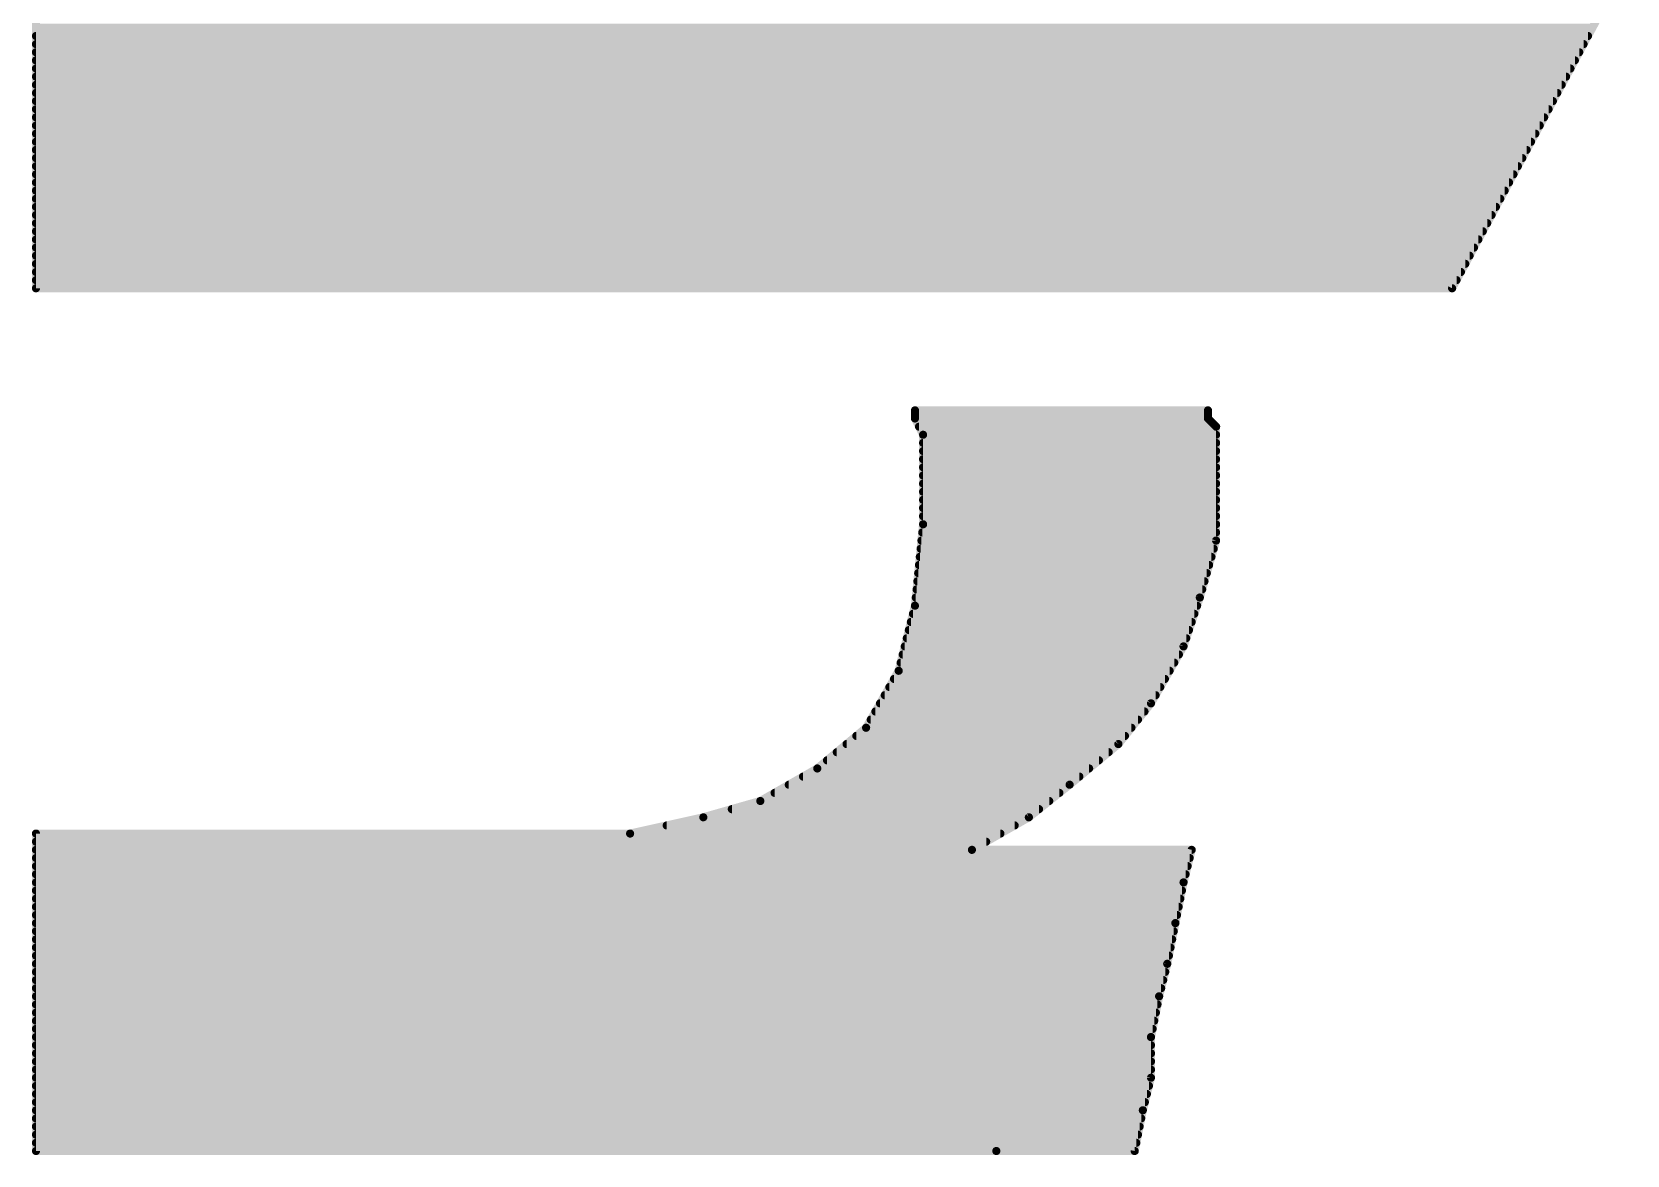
# Model space of a CAD drawing. Extents: x -16 to 96, y -18 to 53.
# Drawn here: x 40.305 to 42.265, y 25.315 to 26.695 of the extents above; entities that cross this region are included whole.
import ezdxf

# ---------------------------------------------------------------- set-up
doc = ezdxf.new("R2010")
doc.units = 0
doc.layers.add('22', color=40, linetype='CONTINUOUS')

msp = doc.modelspace()

# ---------------------------------------------------------------- linework, layer by layer
at = {"layer": '22', "const_width": 0.01}
for points in [[(40.31, 26.77), (40.31, 26.38)], [(42.05, 26.38), (42.26, 26.77)], [(40.31, 26.7), (42.2223, 26.7)], [(40.31, 26.69), (42.2169, 26.69)], [(40.31, 26.68), (42.2115, 26.68)], [(40.31, 26.67), (42.2062, 26.67)], [(40.31, 26.66), (42.2008, 26.66)], [(40.31, 26.65), (42.1954, 26.65)], [(40.31, 26.64), (42.19, 26.64)], [(40.31, 26.63), (42.1846, 26.63)], [(40.31, 26.62), (42.1792, 26.62)], [(40.31, 26.61), (42.1738, 26.61)], [(40.31, 26.6), (42.1685, 26.6)], [(40.31, 26.59), (42.1631, 26.59)], [(40.31, 26.58), (42.1577, 26.58)], [(40.31, 26.57), (42.1523, 26.57)], [(40.31, 26.56), (42.1469, 26.56)], [(40.31, 26.55), (42.1415, 26.55)], [(40.31, 26.54), (42.1362, 26.54)], [(40.31, 26.53), (42.1308, 26.53)], [(40.31, 26.52), (42.1254, 26.52)], [(40.31, 26.51), (42.12, 26.51)], [(40.31, 26.5), (42.1146, 26.5)], [(40.31, 26.49), (42.1092, 26.49)], [(40.31, 26.48), (42.1038, 26.48)], [(40.31, 26.47), (42.0985, 26.47)], [(40.31, 26.46), (42.0931, 26.46)], [(40.31, 26.45), (42.0877, 26.45)], [(40.31, 26.44), (42.0823, 26.44)], [(40.31, 26.43), (42.0769, 26.43)], [(40.31, 26.42), (42.0715, 26.42)], [(40.31, 26.41), (42.0662, 26.41)], [(40.31, 26.4), (42.0608, 26.4)], [(40.31, 26.39), (42.0554, 26.39)], [(40.31, 26.38), (42.05, 26.38)], [(40.31, 26.38), (42.05, 26.38)], [(41.75, 26.23), (41.39, 26.23)], [(41.39, 26.23), (41.39, 26.22)], [(41.39, 26.22), (41.4, 26.2)], [(41.39, 26.22), (41.75, 26.22)], [(41.75, 26.22), (41.75, 26.23)], [(41.76, 26.21), (41.75, 26.22)], [(41.395, 26.21), (41.76, 26.21)], [(41.76, 26.07), (41.76, 26.21)], [(41.4, 26.2), (41.4, 26.09)], [(41.4, 26.2), (41.76, 26.2)], [(41.4, 26.19), (41.76, 26.19)], [(41.4, 26.18), (41.76, 26.18)], [(41.4, 26.17), (41.76, 26.17)], [(41.4, 26.16), (41.76, 26.16)], [(41.4, 26.15), (41.76, 26.15)], [(41.4, 26.14), (41.76, 26.14)], [(41.4, 26.13), (41.76, 26.13)], [(41.4, 26.12), (41.76, 26.12)], [(41.4, 26.11), (41.76, 26.11)], [(41.4, 26.09), (41.39, 25.99)], [(41.4, 26.1), (41.76, 26.1)], [(41.4, 26.09), (41.76, 26.09)], [(41.398, 26.07), (41.76, 26.07)], [(41.399, 26.08), (41.76, 26.08)], [(41.74, 26), (41.76, 26.07)], [(41.396, 26.05), (41.7543, 26.05)], [(41.397, 26.06), (41.7571, 26.06)], [(41.394, 26.03), (41.7486, 26.03)], [(41.395, 26.04), (41.7514, 26.04)], [(41.392, 26.01), (41.7429, 26.01)], [(41.393, 26.02), (41.7457, 26.02)], [(41.39, 25.99), (41.37, 25.91)], [(41.39, 25.99), (41.7367, 25.99)], [(41.391, 26), (41.74, 26)], [(41.72, 25.94), (41.74, 26)], [(41.385, 25.97), (41.73, 25.97)], [(41.3875, 25.98), (41.7333, 25.98)], [(41.38, 25.95), (41.7233, 25.95)], [(41.3825, 25.96), (41.7267, 25.96)], [(41.375, 25.93), (41.7143, 25.93)], [(41.3775, 25.94), (41.72, 25.94)], [(41.68, 25.87), (41.72, 25.94)], [(41.37, 25.91), (41.33, 25.84)], [(41.37, 25.91), (41.7029, 25.91)], [(41.3725, 25.92), (41.7086, 25.92)], [(41.3586, 25.89), (41.6914, 25.89)], [(41.3643, 25.9), (41.6971, 25.9)], [(41.3471, 25.87), (41.68, 25.87)], [(41.3529, 25.88), (41.6857, 25.88)], [(41.64, 25.82), (41.68, 25.87)], [(41.3357, 25.85), (41.664, 25.85)], [(41.3414, 25.86), (41.672, 25.86)], [(41.33, 25.84), (41.27, 25.79)], [(41.318, 25.83), (41.648, 25.83)], [(41.33, 25.84), (41.656, 25.84)], [(41.294, 25.81), (41.628, 25.81)], [(41.306, 25.82), (41.64, 25.82)], [(41.58, 25.77), (41.64, 25.82)], [(41.27, 25.79), (41.2, 25.75)], [(41.27, 25.79), (41.604, 25.79)], [(41.282, 25.8), (41.616, 25.8)], [(41.235, 25.77), (41.58, 25.77)], [(41.2525, 25.78), (41.592, 25.78)], [(41.53, 25.73), (41.58, 25.77)], [(41.2, 25.75), (41.13, 25.73)], [(41.2, 25.75), (41.555, 25.75)], [(41.2175, 25.76), (41.5675, 25.76)], [(41.13, 25.73), (41.04, 25.71)], [(41.13, 25.73), (41.53, 25.73)], [(41.165, 25.74), (41.5425, 25.74)], [(41.46, 25.69), (41.53, 25.73)], [(41.085, 25.72), (41.5125, 25.72)], [(41.04, 25.71), (40.31, 25.71)], [(40.31, 25.71), (40.31, 25.32)], [(40.31, 25.7), (41.4775, 25.7)], [(41.04, 25.71), (41.495, 25.71)], [(40.31, 25.69), (41.46, 25.69)], [(40.31, 25.68), (41.7275, 25.68)], [(41.73, 25.69), (41.46, 25.69)], [(41.72, 25.65), (41.73, 25.69)], [(40.31, 25.67), (41.725, 25.67)], [(40.31, 25.66), (41.7225, 25.66)], [(40.31, 25.65), (41.72, 25.65)], [(40.31, 25.64), (41.718, 25.64)], [(41.71, 25.6), (41.72, 25.65)], [(40.31, 25.63), (41.716, 25.63)], [(40.31, 25.62), (41.714, 25.62)], [(40.31, 25.61), (41.712, 25.61)], [(40.31, 25.6), (41.71, 25.6)], [(41.7, 25.55), (41.71, 25.6)], [(40.31, 25.59), (41.708, 25.59)], [(40.31, 25.58), (41.706, 25.58)], [(40.31, 25.57), (41.704, 25.57)], [(40.31, 25.56), (41.702, 25.56)], [(40.31, 25.55), (41.7, 25.55)], [(40.31, 25.54), (41.6975, 25.54)], [(41.69, 25.51), (41.7, 25.55)], [(40.31, 25.53), (41.695, 25.53)], [(40.31, 25.52), (41.6925, 25.52)], [(40.31, 25.51), (41.69, 25.51)], [(40.31, 25.5), (41.688, 25.5)], [(41.68, 25.46), (41.69, 25.51)], [(40.31, 25.49), (41.686, 25.49)], [(40.31, 25.48), (41.684, 25.48)], [(40.31, 25.47), (41.682, 25.47)], [(40.31, 25.46), (41.68, 25.46)], [(41.68, 25.41), (41.68, 25.46)], [(40.31, 25.45), (41.68, 25.45)], [(40.31, 25.44), (41.68, 25.44)], [(40.31, 25.43), (41.68, 25.43)], [(40.31, 25.42), (41.68, 25.42)], [(40.31, 25.41), (41.68, 25.41)], [(40.31, 25.4), (41.6775, 25.4)], [(41.67, 25.37), (41.68, 25.41)], [(40.31, 25.39), (41.675, 25.39)], [(40.31, 25.38), (41.6725, 25.38)], [(40.31, 25.37), (41.67, 25.37)], [(40.31, 25.36), (41.668, 25.36)], [(41.66, 25.32), (41.67, 25.37)], [(40.31, 25.35), (41.666, 25.35)], [(40.31, 25.34), (41.664, 25.34)], [(40.31, 25.33), (41.662, 25.33)], [(40.31, 25.32), (41.49, 25.32)], [(40.31, 25.32), (41.66, 25.32)], [(41.49, 25.32), (41.66, 25.32)]]:
    msp.add_lwpolyline(points, dxfattribs=at)
at = {"layer": '22', "const_width": 0.005}
for points in [[(40.31, 26.6925, 1), (40.31, 26.6875)], [(40.31, 26.6825, 1), (40.31, 26.6775)], [(42.2115, 26.6775, 1), (42.2115, 26.6825)], [(42.2169, 26.6875, 1), (42.2169, 26.6925)], [(40.31, 26.6725, 1), (40.31, 26.6675)], [(40.31, 26.6625, 1), (40.31, 26.6575)], [(42.2008, 26.6575, 1), (42.2008, 26.6625)], [(42.2062, 26.6675, 1), (42.2062, 26.6725)], [(40.31, 26.6525, 1), (40.31, 26.6475)], [(40.31, 26.6425, 1), (40.31, 26.6375)], [(42.19, 26.6375, 1), (42.19, 26.6425)], [(42.1954, 26.6475, 1), (42.1954, 26.6525)], [(40.31, 26.6325, 1), (40.31, 26.6275)], [(40.31, 26.6225, 1), (40.31, 26.6175)], [(42.1792, 26.6175, 1), (42.1792, 26.6225)], [(42.1846, 26.6275, 1), (42.1846, 26.6325)], [(40.31, 26.6125, 1), (40.31, 26.6075)], [(40.31, 26.6025, 1), (40.31, 26.5975)], [(42.1685, 26.5975, 1), (42.1685, 26.6025)], [(42.1738, 26.6075, 1), (42.1738, 26.6125)], [(40.31, 26.5925, 1), (40.31, 26.5875)], [(40.31, 26.5825, 1), (40.31, 26.5775)], [(42.1577, 26.5775, 1), (42.1577, 26.5825)], [(42.1631, 26.5875, 1), (42.1631, 26.5925)], [(40.31, 26.5725, 1), (40.31, 26.5675)], [(40.31, 26.5625, 1), (40.31, 26.5575)], [(42.1469, 26.5575, 1), (42.1469, 26.5625)], [(42.1523, 26.5675, 1), (42.1523, 26.5725)], [(40.31, 26.5525, 1), (40.31, 26.5475)], [(40.31, 26.5425, 1), (40.31, 26.5375)], [(42.1362, 26.5375, 1), (42.1362, 26.5425)], [(42.1415, 26.5475, 1), (42.1415, 26.5525)], [(40.31, 26.5325, 1), (40.31, 26.5275)], [(40.31, 26.5225, 1), (40.31, 26.5175)], [(42.1254, 26.5175, 1), (42.1254, 26.5225)], [(42.1308, 26.5275, 1), (42.1308, 26.5325)], [(40.31, 26.5125, 1), (40.31, 26.5075)], [(40.31, 26.5025, 1), (40.31, 26.4975)], [(42.1146, 26.4975, 1), (42.1146, 26.5025)], [(42.12, 26.5075, 1), (42.12, 26.5125)], [(40.31, 26.4925, 1), (40.31, 26.4875)], [(40.31, 26.4825, 1), (40.31, 26.4775)], [(42.1038, 26.4775, 1), (42.1038, 26.4825)], [(42.1092, 26.4875, 1), (42.1092, 26.4925)], [(40.31, 26.4725, 1), (40.31, 26.4675)], [(40.31, 26.4625, 1), (40.31, 26.4575)], [(42.0931, 26.4575, 1), (42.0931, 26.4625)], [(42.0985, 26.4675, 1), (42.0985, 26.4725)], [(40.31, 26.4525, 1), (40.31, 26.4475)], [(40.31, 26.4425, 1), (40.31, 26.4375)], [(42.0823, 26.4375, 1), (42.0823, 26.4425)], [(42.0877, 26.4475, 1), (42.0877, 26.4525)], [(40.31, 26.4325, 1), (40.31, 26.4275)], [(40.31, 26.4225, 1), (40.31, 26.4175)], [(42.0715, 26.4175, 1), (42.0715, 26.4225)], [(42.0769, 26.4275, 1), (42.0769, 26.4325)], [(40.31, 26.4125, 1), (40.31, 26.4075)], [(40.31, 26.4025, 1), (40.31, 26.3975)], [(42.0608, 26.3975, 1), (42.0608, 26.4025)], [(42.0662, 26.4075, 1), (42.0662, 26.4125)], [(40.31, 26.3925, 1), (40.31, 26.3875)], [(40.31, 26.3825, 1), (40.31, 26.3775)], [(40.31, 26.3825, 1), (40.31, 26.3775)], [(40.3075, 26.38, 1), (40.3125, 26.38)], [(42.0478, 26.3812, 1), (42.0522, 26.3788)], [(42.05, 26.3775, 1), (42.05, 26.3825)], [(42.05, 26.3775, 1), (42.05, 26.3825)], [(42.0554, 26.3875, 1), (42.0554, 26.3925)], [(41.39, 26.2325, 1), (41.39, 26.2275)], [(41.3925, 26.23, 1), (41.3875, 26.23)], [(41.3922, 26.2211, 1), (41.3878, 26.2189)], [(41.39, 26.2225, 1), (41.39, 26.2175)], [(41.7525, 26.23, 1), (41.7475, 26.23)], [(41.7518, 26.2218, 1), (41.7482, 26.2182)], [(41.75, 26.2275, 1), (41.75, 26.2325)], [(41.75, 26.2175, 1), (41.75, 26.2225)], [(41.3875, 26.22, 1), (41.3925, 26.22)], [(41.395, 26.2125, 1), (41.395, 26.2075)], [(41.7475, 26.22, 1), (41.7525, 26.22)], [(41.7625, 26.21, 1), (41.7575, 26.21)], [(41.7582, 26.2082, 1), (41.7618, 26.2118)], [(41.76, 26.2075, 1), (41.76, 26.2125)], [(41.4025, 26.2, 1), (41.3975, 26.2)], [(41.4, 26.2025, 1), (41.4, 26.1975)], [(41.4, 26.1925, 1), (41.4, 26.1875)], [(41.3978, 26.1989, 1), (41.4022, 26.2011)], [(41.76, 26.1975, 1), (41.76, 26.2025)], [(41.76, 26.1875, 1), (41.76, 26.1925)], [(41.4, 26.1825, 1), (41.4, 26.1775)], [(41.4, 26.1725, 1), (41.4, 26.1675)], [(41.76, 26.1775, 1), (41.76, 26.1825)], [(41.76, 26.1675, 1), (41.76, 26.1725)], [(41.4, 26.1625, 1), (41.4, 26.1575)], [(41.4, 26.1525, 1), (41.4, 26.1475)], [(41.76, 26.1575, 1), (41.76, 26.1625)], [(41.76, 26.1475, 1), (41.76, 26.1525)], [(41.4, 26.1425, 1), (41.4, 26.1375)], [(41.4, 26.1325, 1), (41.4, 26.1275)], [(41.76, 26.1375, 1), (41.76, 26.1425)], [(41.76, 26.1275, 1), (41.76, 26.1325)], [(41.4, 26.1225, 1), (41.4, 26.1175)], [(41.4, 26.1125, 1), (41.4, 26.1075)], [(41.76, 26.1175, 1), (41.76, 26.1225)], [(41.76, 26.1075, 1), (41.76, 26.1125)], [(41.4, 26.1025, 1), (41.4, 26.0975)], [(41.4025, 26.0898, 1), (41.3975, 26.0902)], [(41.4, 26.0925, 1), (41.4, 26.0875)], [(41.3975, 26.09, 1), (41.4025, 26.09)], [(41.76, 26.0975, 1), (41.76, 26.1025)], [(41.76, 26.0875, 1), (41.76, 26.0925)], [(41.398, 26.0725, 1), (41.398, 26.0675)], [(41.399, 26.0825, 1), (41.399, 26.0775)], [(41.7575, 26.07, 1), (41.7625, 26.07)], [(41.7624, 26.0693, 1), (41.7576, 26.0707)], [(41.76, 26.0775, 1), (41.76, 26.0825)], [(41.76, 26.0675, 1), (41.76, 26.0725)], [(41.396, 26.0525, 1), (41.396, 26.0475)], [(41.397, 26.0625, 1), (41.397, 26.0575)], [(41.7543, 26.0475, 1), (41.7543, 26.0525)], [(41.7571, 26.0575, 1), (41.7571, 26.0625)], [(41.394, 26.0325, 1), (41.394, 26.0275)], [(41.395, 26.0425, 1), (41.395, 26.0375)], [(41.7486, 26.0275, 1), (41.7486, 26.0325)], [(41.7514, 26.0375, 1), (41.7514, 26.0425)], [(41.392, 26.0125, 1), (41.392, 26.0075)], [(41.393, 26.0225, 1), (41.393, 26.0175)], [(41.7429, 26.0075, 1), (41.7429, 26.0125)], [(41.7457, 26.0175, 1), (41.7457, 26.0225)], [(41.39, 25.9925, 1), (41.39, 25.9875)], [(41.3875, 25.9902, 1), (41.3925, 25.9898)], [(41.3924, 25.9894, 1), (41.3876, 25.9906)], [(41.391, 26.0025, 1), (41.391, 25.9975)], [(41.7367, 25.9875, 1), (41.7367, 25.9925)], [(41.7376, 26.0007, 1), (41.7424, 25.9993)], [(41.7424, 25.9992, 1), (41.7376, 26.0008)], [(41.74, 25.9975, 1), (41.74, 26.0025)], [(41.385, 25.9725, 1), (41.385, 25.9675)], [(41.3875, 25.9825, 1), (41.3875, 25.9775)], [(41.73, 25.9675, 1), (41.73, 25.9725)], [(41.7333, 25.9775, 1), (41.7333, 25.9825)], [(41.38, 25.9525, 1), (41.38, 25.9475)], [(41.3825, 25.9625, 1), (41.3825, 25.9575)], [(41.7233, 25.9475, 1), (41.7233, 25.9525)], [(41.7267, 25.9575, 1), (41.7267, 25.9625)], [(41.375, 25.9325, 1), (41.375, 25.9275)], [(41.3775, 25.9425, 1), (41.3775, 25.9375)], [(41.7143, 25.9275, 1), (41.7143, 25.9325)], [(41.7176, 25.9408, 1), (41.7224, 25.9392)], [(41.7222, 25.9388, 1), (41.7178, 25.9412)], [(41.72, 25.9375, 1), (41.72, 25.9425)], [(41.37, 25.9125, 1), (41.37, 25.9075)], [(41.3676, 25.9106, 1), (41.3724, 25.9094)], [(41.3722, 25.9088, 1), (41.3678, 25.9112)], [(41.3725, 25.9225, 1), (41.3725, 25.9175)], [(41.7029, 25.9075, 1), (41.7029, 25.9125)], [(41.7086, 25.9175, 1), (41.7086, 25.9225)], [(41.3586, 25.8925, 1), (41.3586, 25.8875)], [(41.3643, 25.9025, 1), (41.3643, 25.8975)], [(41.6914, 25.8875, 1), (41.6914, 25.8925)], [(41.6971, 25.8975, 1), (41.6971, 25.9025)], [(41.3471, 25.8725, 1), (41.3471, 25.8675)], [(41.3529, 25.8825, 1), (41.3529, 25.8775)], [(41.6778, 25.8712, 1), (41.6822, 25.8688)], [(41.682, 25.8684, 1), (41.678, 25.8716)], [(41.68, 25.8675, 1), (41.68, 25.8725)], [(41.6857, 25.8775, 1), (41.6857, 25.8825)], [(41.3357, 25.8525, 1), (41.3357, 25.8475)], [(41.3414, 25.8625, 1), (41.3414, 25.8575)], [(41.664, 25.8475, 1), (41.664, 25.8525)], [(41.672, 25.8575, 1), (41.672, 25.8625)], [(41.318, 25.8325, 1), (41.318, 25.8275)], [(41.33, 25.8425, 1), (41.33, 25.8375)], [(41.3278, 25.8412, 1), (41.3322, 25.8388)], [(41.3316, 25.8381, 1), (41.3284, 25.8419)], [(41.648, 25.8275, 1), (41.648, 25.8325)], [(41.656, 25.8375, 1), (41.656, 25.8425)], [(41.294, 25.8125, 1), (41.294, 25.8075)], [(41.306, 25.8225, 1), (41.306, 25.8175)], [(41.628, 25.8075, 1), (41.628, 25.8125)], [(41.638, 25.8216, 1), (41.642, 25.8184)], [(41.6416, 25.8181, 1), (41.6384, 25.8219)], [(41.64, 25.8175, 1), (41.64, 25.8225)], [(41.27, 25.7925, 1), (41.27, 25.7875)], [(41.2684, 25.7919, 1), (41.2716, 25.7881)], [(41.2712, 25.7878, 1), (41.2688, 25.7922)], [(41.282, 25.8025, 1), (41.282, 25.7975)], [(41.604, 25.7875, 1), (41.604, 25.7925)], [(41.616, 25.7975, 1), (41.616, 25.8025)], [(41.235, 25.7725, 1), (41.235, 25.7675)], [(41.2525, 25.7825, 1), (41.2525, 25.7775)], [(41.5784, 25.7719, 1), (41.5816, 25.7681)], [(41.5816, 25.768, 1), (41.5784, 25.772)], [(41.58, 25.7675, 1), (41.58, 25.7725)], [(41.592, 25.7775, 1), (41.592, 25.7825)], [(41.2, 25.7525, 1), (41.2, 25.7475)], [(41.1988, 25.7522, 1), (41.2012, 25.7478)], [(41.2007, 25.7476, 1), (41.1993, 25.7524)], [(41.2175, 25.7625, 1), (41.2175, 25.7575)], [(41.555, 25.7475, 1), (41.555, 25.7525)], [(41.5675, 25.7575, 1), (41.5675, 25.7625)], [(41.13, 25.7325, 1), (41.13, 25.7275)], [(41.1293, 25.7324, 1), (41.1307, 25.7276)], [(41.1305, 25.7276, 1), (41.1295, 25.7324)], [(41.165, 25.7425, 1), (41.165, 25.7375)], [(41.5312, 25.7278, 1), (41.5288, 25.7322)], [(41.53, 25.7275, 1), (41.53, 25.7325)], [(41.5425, 25.7375, 1), (41.5425, 25.7425)], [(41.085, 25.7225, 1), (41.085, 25.7175)], [(41.5125, 25.7175, 1), (41.5125, 25.7225)], [(41.5284, 25.732, 1), (41.5316, 25.728)], [(40.31, 25.7125, 1), (40.31, 25.7075)], [(40.3125, 25.71, 1), (40.3075, 25.71)], [(40.31, 25.7025, 1), (40.31, 25.6975)], [(41.04, 25.7125, 1), (41.04, 25.7075)], [(41.0395, 25.7124, 1), (41.0405, 25.7076)], [(41.04, 25.7075, 1), (41.04, 25.7125)], [(41.4775, 25.6975, 1), (41.4775, 25.7025)], [(41.495, 25.7075, 1), (41.495, 25.7125)], [(40.31, 25.6925, 1), (40.31, 25.6875)], [(40.31, 25.6825, 1), (40.31, 25.6775)], [(41.46, 25.6925, 1), (41.46, 25.6875)], [(41.4588, 25.6922, 1), (41.4612, 25.6878)], [(41.46, 25.6875, 1), (41.46, 25.6925)], [(41.7275, 25.6775, 1), (41.7275, 25.6825)], [(41.7324, 25.6894, 1), (41.7276, 25.6906)], [(41.73, 25.6875, 1), (41.73, 25.6925)], [(40.31, 25.6725, 1), (40.31, 25.6675)], [(40.31, 25.6625, 1), (40.31, 25.6575)], [(41.7225, 25.6575, 1), (41.7225, 25.6625)], [(41.725, 25.6675, 1), (41.725, 25.6725)], [(40.31, 25.6525, 1), (40.31, 25.6475)], [(40.31, 25.6425, 1), (40.31, 25.6375)], [(41.7225, 25.6495, 1), (41.7175, 25.6505)], [(41.7176, 25.6506, 1), (41.7224, 25.6494)], [(41.718, 25.6375, 1), (41.718, 25.6425)], [(41.72, 25.6475, 1), (41.72, 25.6525)], [(40.31, 25.6325, 1), (40.31, 25.6275)], [(40.31, 25.6225, 1), (40.31, 25.6175)], [(41.714, 25.6175, 1), (41.714, 25.6225)], [(41.716, 25.6275, 1), (41.716, 25.6325)], [(40.31, 25.6125, 1), (40.31, 25.6075)], [(40.31, 25.6025, 1), (40.31, 25.5975)], [(41.7125, 25.5995, 1), (41.7075, 25.6005)], [(41.7075, 25.6005, 1), (41.7125, 25.5995)], [(41.71, 25.5975, 1), (41.71, 25.6025)], [(41.712, 25.6075, 1), (41.712, 25.6125)], [(40.31, 25.5925, 1), (40.31, 25.5875)], [(40.31, 25.5825, 1), (40.31, 25.5775)], [(41.706, 25.5775, 1), (41.706, 25.5825)], [(41.708, 25.5875, 1), (41.708, 25.5925)], [(40.31, 25.5725, 1), (40.31, 25.5675)], [(40.31, 25.5625, 1), (40.31, 25.5575)], [(41.702, 25.5575, 1), (41.702, 25.5625)], [(41.704, 25.5675, 1), (41.704, 25.5725)], [(40.31, 25.5525, 1), (40.31, 25.5475)], [(40.31, 25.5425, 1), (40.31, 25.5375)], [(41.6975, 25.5505, 1), (41.7025, 25.5495)], [(41.6975, 25.5375, 1), (41.6975, 25.5425)], [(41.7024, 25.5494, 1), (41.6976, 25.5506)], [(41.7, 25.5475, 1), (41.7, 25.5525)], [(40.31, 25.5325, 1), (40.31, 25.5275)], [(40.31, 25.5225, 1), (40.31, 25.5175)], [(41.6925, 25.5175, 1), (41.6925, 25.5225)], [(41.695, 25.5275, 1), (41.695, 25.5325)], [(40.31, 25.5125, 1), (40.31, 25.5075)], [(40.31, 25.5025, 1), (40.31, 25.4975)], [(41.6925, 25.5095, 1), (41.6875, 25.5105)], [(41.6876, 25.5106, 1), (41.6924, 25.5094)], [(41.688, 25.4975, 1), (41.688, 25.5025)], [(41.69, 25.5075, 1), (41.69, 25.5125)], [(40.31, 25.4925, 1), (40.31, 25.4875)], [(40.31, 25.4825, 1), (40.31, 25.4775)], [(41.684, 25.4775, 1), (41.684, 25.4825)], [(41.686, 25.4875, 1), (41.686, 25.4925)], [(40.31, 25.4725, 1), (40.31, 25.4675)], [(40.31, 25.4625, 1), (40.31, 25.4575)], [(41.6825, 25.46, 1), (41.6775, 25.46)], [(41.6775, 25.4605, 1), (41.6825, 25.4595)], [(41.68, 25.4575, 1), (41.68, 25.4625)], [(41.682, 25.4675, 1), (41.682, 25.4725)], [(40.31, 25.4525, 1), (40.31, 25.4475)], [(40.31, 25.4425, 1), (40.31, 25.4375)], [(41.68, 25.4475, 1), (41.68, 25.4525)], [(41.68, 25.4375, 1), (41.68, 25.4425)], [(40.31, 25.4325, 1), (40.31, 25.4275)], [(40.31, 25.4225, 1), (40.31, 25.4175)], [(41.68, 25.4275, 1), (41.68, 25.4325)], [(41.68, 25.4175, 1), (41.68, 25.4225)], [(40.31, 25.4125, 1), (40.31, 25.4075)], [(40.31, 25.4025, 1), (40.31, 25.3975)], [(41.6775, 25.41, 1), (41.6825, 25.41)], [(41.6775, 25.3975, 1), (41.6775, 25.4025)], [(41.6824, 25.4094, 1), (41.6776, 25.4106)], [(41.68, 25.4075, 1), (41.68, 25.4125)], [(40.31, 25.3925, 1), (40.31, 25.3875)], [(40.31, 25.3825, 1), (40.31, 25.3775)], [(41.6725, 25.3775, 1), (41.6725, 25.3825)], [(41.675, 25.3875, 1), (41.675, 25.3925)], [(40.31, 25.3725, 1), (40.31, 25.3675)], [(40.31, 25.3625, 1), (40.31, 25.3575)], [(41.6725, 25.3695, 1), (41.6675, 25.3705)], [(41.6676, 25.3706, 1), (41.6724, 25.3694)], [(41.668, 25.3575, 1), (41.668, 25.3625)], [(41.67, 25.3675, 1), (41.67, 25.3725)], [(40.31, 25.3525, 1), (40.31, 25.3475)], [(40.31, 25.3425, 1), (40.31, 25.3375)], [(41.664, 25.3375, 1), (41.664, 25.3425)], [(41.666, 25.3475, 1), (41.666, 25.3525)], [(40.31, 25.3325, 1), (40.31, 25.3275)], [(40.31, 25.3225, 1), (40.31, 25.3175)], [(40.31, 25.3225, 1), (40.31, 25.3175)], [(41.49, 25.3225, 1), (41.49, 25.3175)], [(41.49, 25.3175, 1), (41.49, 25.3225)], [(41.66, 25.3175, 1), (41.66, 25.3225)], [(41.66, 25.3175, 1), (41.66, 25.3225)], [(41.662, 25.3275, 1), (41.662, 25.3325)], [(40.3075, 25.32, 1), (40.3125, 25.32)], [(41.6575, 25.3205, 1), (41.6625, 25.3195)]]:
    msp.add_lwpolyline(points, format="xyb", dxfattribs=at)

doc.saveas('drawing.dxf')
